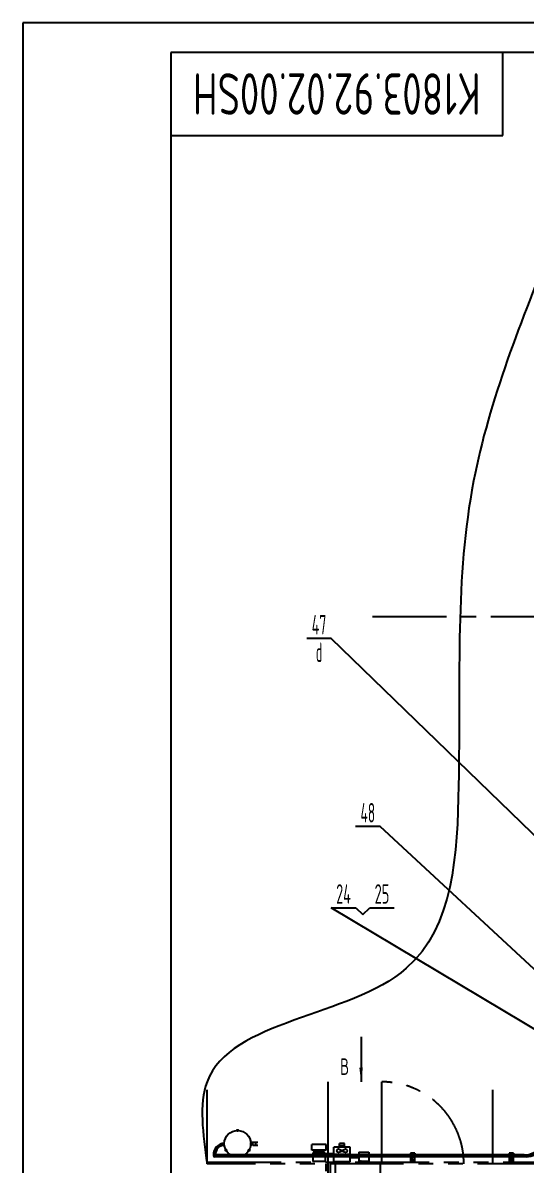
# Model space of a CAD drawing. Header units: millimetres. Extents: x 0 to 25200, y 0 to 17820.
# Drawn here: x 0 to 5097, y 6249 to 17820 of the extents above; entities that cross this region are included whole.
import ezdxf
from ezdxf.enums import TextEntityAlignment as Align

# ---------------------------------------------------------------- set-up
doc = ezdxf.new("R2010")
doc.units = ezdxf.units.MM
doc.header["$LTSCALE"] = 600
for name, pattern in [('F', [0.75, 0.5, -0.25]), ('G', [2, 1.25, -0.25, 0.25, -0.25]), ('K', [2.5, 1.25, -0.25, 0.25, -0.25, 0.25, -0.25])]:
    doc.linetypes.add(name, pattern=pattern)
for name, color, linetype in [('01', 7, 'Continuous'), ('02', 1, 'Continuous'), ('04', 2, 'F'), ('05', 4, 'G'), ('07', 6, 'K'), ('11', 3, 'Continuous')]:
    doc.layers.add(name, color=color, linetype=linetype)
doc.styles.get("Standard").update_dxf_attribs({"font": 'isocp', "width": 0.707, "bigfont": 'intecad.shx'})

# ---------------------------------------------------------------- blocks, each defined once
blk = doc.blocks.new('*U570', base_point=(424, 579))
at = {"layer": '01'}
for radius in [10, 6.4]:
    blk.add_circle((424, 579), radius, dxfattribs=at)
at = {"layer": '02'}
blk.add_arc((424, 579), 8, 260, 170, dxfattribs=at)
at = {"layer": '05'}
for p, q in [((435, 579), (413, 579)), ((424, 590), (424, 568))]:
    blk.add_line(p, q, dxfattribs=at)
blk = doc.blocks.new('*U587', base_point=(251.96, 168.31))
at = {"layer": '01'}
for p, q in [((251.96, 168.31), (251.96, 182.31)), ((195.96, 168.31), (251.96, 168.31))]:
    blk.add_line(p, q, dxfattribs=at)
blk = doc.blocks.new('*U588')
at = {"layer": '04'}
blk.add_blockref('*U587', (0, 0), dxfattribs=at)
blk = doc.blocks.new('*U589')
at = {"layer": '01'}
for points in [[(415, 292), (25, 292)], [(25, 292), (25, 5)]]:
    blk.add_lwpolyline(points, dxfattribs=at)
at = {"layer": '02'}
for points in [[(420, 297), (0, 297)], [(0, 297), (0, 0)]]:
    blk.add_lwpolyline(points, dxfattribs=at)

msp = doc.modelspace()

# ---------------------------------------------------------------- linework, layer by layer
at = {"layer": '01', "color": 7, "linetype": 'Continuous'}
for p, q in [((2328.257, 6451.717), (2328.257, 6481.717)), ((2308.257, 6454.217), (2308.257, 6479.217)), ((2318.257, 6454.217), (2318.257, 6479.217)), ((3970.269, 6369.073), (3925.269, 6369.073)), ((3925.269, 6369.073), (3925.269, 6364.573)), ((3925.269, 6364.573), (3925.269, 6301.573)), ((3970.269, 6364.573), (3925.269, 6364.573)), ((3970.269, 6369.073), (3970.269, 6364.573)), ((3970.269, 6301.573), (3970.269, 6364.573)), ((4970.269, 6369.073), (4925.269, 6369.073)), ((4925.269, 6369.073), (4925.269, 6364.573)), ((4925.269, 6364.573), (4925.269, 6301.573)), ((4970.269, 6364.573), (4925.269, 6364.573)), ((4970.269, 6369.073), (4970.269, 6364.573)), ((4970.269, 6301.573), (4970.269, 6364.573)), ((3925.269, 6333.073), (3970.269, 6333.073)), ((3925.269, 6301.573), (3970.269, 6301.573)), ((3938.769, 6301.573), (3926.769, 6301.573)), ((3926.769, 6301.573), (3926.769, 6280.573)), ((3926.769, 6280.573), (3968.769, 6280.573)), ((3938.769, 6298.573), (3929.769, 6298.573)), ((3929.769, 6298.573), (3929.769, 6283.573)), ((3929.769, 6283.573), (3965.769, 6283.573)), ((3938.769, 6298.573), (3938.769, 6301.573)), ((3968.769, 6301.573), (3956.769, 6301.573)), ((3956.769, 6298.573), (3956.769, 6301.573)), ((3965.769, 6298.573), (3956.769, 6298.573)), ((3965.769, 6283.573), (3965.769, 6298.573)), ((3968.769, 6280.573), (3968.769, 6301.573)), ((4925.269, 6333.073), (4970.269, 6333.073)), ((4925.269, 6301.573), (4970.269, 6301.573)), ((4938.769, 6301.573), (4926.769, 6301.573)), ((4926.769, 6301.573), (4926.769, 6280.573)), ((4926.769, 6280.573), (4968.769, 6280.573)), ((4938.769, 6298.573), (4929.769, 6298.573)), ((4929.769, 6298.573), (4929.769, 6283.573)), ((4929.769, 6283.573), (4965.769, 6283.573)), ((4938.769, 6298.573), (4938.769, 6301.573)), ((4968.769, 6301.573), (4956.769, 6301.573)), ((4956.769, 6298.573), (4956.769, 6301.573)), ((4965.769, 6298.573), (4956.769, 6298.573)), ((4965.769, 6283.573), (4965.769, 6298.573)), ((4968.769, 6280.573), (4968.769, 6301.573))]:
    msp.add_line(p, q, dxfattribs=at)
at = {"layer": '01'}
for p, q in [((2328.257, 6481.717), (2381.547, 6481.717)), ((2360.257, 6451.717), (2360.257, 6481.717)), ((2308.257, 6479.217), (2318.257, 6479.217)), ((2318.257, 6479.217), (2308.257, 6479.217)), ((2318.257, 6471.423), (2308.257, 6471.423)), ((2318.257, 6462.011), (2308.257, 6462.011)), ((2308.257, 6454.217), (2318.257, 6454.217)), ((2318.257, 6454.217), (2308.257, 6454.217)), ((2328.257, 6477.41), (2318.257, 6477.41)), ((2328.257, 6456.024), (2318.257, 6456.024)), ((2328.257, 6451.717), (2381.547, 6451.717)), ((3073.268, 6457.83), (2925.268, 6457.83)), ((2925.268, 6399.83), (2925.268, 6457.83)), ((3073.268, 6399.83), (2925.268, 6399.83)), ((2937.268, 6372.83), (2937.268, 6284.83)), ((2951.768, 6372.83), (2937.268, 6372.83)), ((2951.768, 6372.83), (2951.768, 6399.83)), ((3046.768, 6399.83), (2951.768, 6399.83)), ((3046.768, 6372.83), (3046.768, 6399.83)), ((3061.268, 6372.83), (3046.768, 6372.83)), ((3061.268, 6372.83), (3061.268, 6284.83)), ((3073.268, 6399.83), (3073.268, 6457.83)), ((3149.319, 6282.63), (3149.319, 6430.63)), ((3314.319, 6430.63), (3149.319, 6430.63)), ((3207.486, 6446.013), (3207.486, 6467.63)), ((3257.486, 6467.63), (3207.486, 6467.63)), ((3257.486, 6446.013), (3207.486, 6446.013)), ((3226.064, 6430.63), (3226.064, 6446.013)), ((3238.908, 6430.63), (3238.908, 6446.013)), ((3257.486, 6446.013), (3257.486, 6467.63)), ((3314.319, 6282.63), (3314.319, 6430.63)), ((3403.402, 6379.696), (3403.402, 6279.696)), ((3403.402, 6379.696), (3503.402, 6379.696)), ((3503.402, 6379.696), (3503.402, 6279.696)), ((1931.337, 6352.861), (1931.337, 6343.518)), ((5076.348, 6353.518), (1941.635, 6353.518)), ((5096.348, 6333.518), (1941.635, 6333.518)), ((1951.294, 6354.175), (1951.315, 6353.518)), ((3061.268, 6359.83), (2937.268, 6359.83)), ((3061.268, 6284.83), (2937.268, 6284.83)), ((3314.319, 6357.63), (3149.319, 6357.63)), ((3314.319, 6282.63), (3149.319, 6282.63)), ((3402.392, 6339.696), (3403.402, 6339.696)), ((3503.402, 6284.696), (3403.402, 6284.696)), ((3503.402, 6279.696), (3403.402, 6279.696))]:
    msp.add_line(p, q, dxfattribs=at)
at = {"layer": '01', "const_width": 20}
msp.add_lwpolyline([(4970.269, 6343.518), (1941.635, 6343.518)], dxfattribs=at)
at = {"layer": '01', "color": 7, "linetype": 'Continuous'}
for points in [[(3162.185, 5963.696), (3622.185, 5963.696), (3622.185, 6263.696), (3162.185, 6263.696)], [(3162.185, 6103.696), (3622.185, 6103.696), (3622.185, 6263.696), (3162.185, 6263.696)]]:
    msp.add_lwpolyline(points, close=True, dxfattribs=at)
at = {"layer": '01'}
for points in [[(3418.185, 6284.696), (3425.263, 6284.696), (3425.263, 6288.577), (3418.185, 6288.577)], [(3418.487, 6279.696), (3425.026, 6279.696), (3425.026, 6275.831), (3418.487, 6275.831)], [(3488.62, 6284.696), (3481.542, 6284.696), (3481.542, 6288.577), (3488.62, 6288.577)], [(3488.318, 6279.696), (3481.779, 6279.696), (3481.779, 6275.831), (3488.318, 6275.831)]]:
    msp.add_lwpolyline(points, close=True, dxfattribs=at)
for centre, radius in [((2174.257, 6466.717), 134), ((2174.257, 6600.717), 7), ((2058.21, 6399.717), 7), ((2290.305, 6399.717), 7), ((3198.486, 6394.13), 18.641), ((3232.486, 6394.13), 7.978), ((3266.486, 6394.13), 18.641)]:
    msp.add_circle(centre, radius, dxfattribs=at)
for centre, radius, start, end in [((5076.348, 6593.518), 240, 270, 0), ((5096.348, 6573.518), 240, 270, 0), ((2040.028, 6360.016), 108.926, 89.7363602, 183.7661885), ((2040.028, 6360.016), 88.926, 89.7363602, 183.7661885), ((1941.635, 6343.518), 10, 90, 270)]:
    msp.add_arc(centre, radius, start, end, dxfattribs=at)
at = {"layer": '02'}
for p, q in [((3123.816, 11583.941), (2875.816, 11583.941)), ((5998.574, 8796.54), (3123.816, 11583.941)), ((3617.827, 9679.52), (3369.827, 9679.52)), ((5316.348, 8106.794), (3617.827, 9679.52)), ((5299.154, 7556.605), (3123.816, 8857.111)), ((3123.816, 8857.111), (3371.816, 8857.111)), ((3371.816, 8857.111), (3442.527, 8786.4)), ((3442.527, 8786.4), (3513.238, 8857.111)), ((3513.238, 8857.111), (3761.238, 8857.111)), ((3425.663, 7549.334), (3425.663, 7093.334))]:
    msp.add_line(p, q, dxfattribs=at)
msp.add_lwpolyline([(3425.663, 7237.334, 36, 0, 0), (3425.663, 7093.334, 0, 0, 0)], format="xyseb", dxfattribs=at)
msp.add_spline([(5375.154, 15618.696), (4565.296, 13179.811), (4413.176, 10095.802), (3883.249, 8242.832), (1865.154, 7092.624), (1865.154, 6262.624)], degree=3, dxfattribs=at)
at = {"layer": '04', "color": 2, "linetype": 'F'}
for p, q in [((3061.268, 6354.83), (2937.268, 6354.83)), ((3314.319, 6352.63), (3149.319, 6352.63))]:
    msp.add_line(p, q, dxfattribs=at)
at = {"layer": '05'}
msp.add_line((3541.177, 11805.196), (8735.879, 11805.196), dxfattribs=at)
at = {"layer": '05', "color": 4, "linetype": 'G'}
for p, q in [((2971.268, 6359.83), (2971.268, 6399.83)), ((2999.268, 6359.83), (2999.268, 6399.83)), ((3027.268, 6359.83), (3027.268, 6399.83)), ((3947.769, 6270.782), (3947.769, 6375.861)), ((4947.769, 6270.782), (4947.769, 6375.861)), ((5086.348, 6343.518), (1931.635, 6343.518))]:
    msp.add_line(p, q, dxfattribs=at)
for centre, radius, start, end in [((5086.348, 6583.518), 240, 270, 0), ((2040.028, 6360.016), 98.926, 89.7363602, 183.7661885)]:
    msp.add_arc(centre, radius, start, end, dxfattribs=at)
at = {"layer": '07', "color": 6, "linetype": 'K'}
for p, q in [((1865.154, 6262.624), (1865.154, 7092.624)), ((3093.154, 4971.006), (3093.154, 6570.736)), ((1865.154, 6279.696), (5375.154, 6279.696)), ((5356.154, 6263.696), (1865.154, 6263.696)), ((3072.004, 4988.886), (3072.004, 6263.696)), ((3114.304, 5264.386), (3114.304, 6263.696)), ((3138.299, 6283.03), (3138.299, 6271.03)), ((3427.651, 6277.496), (3427.651, 6271.496))]:
    msp.add_line(p, q, dxfattribs=at)
at = {"layer": '07'}
msp.add_line((4761.154, 6262.624), (4761.154, 7092.624), dxfattribs=at)
at = {"layer": '07', "color": 6, "linetype": 'K'}
msp.add_circle((3132.299, 6346.53), 9, dxfattribs=at)
at = {"layer": '07'}
msp.add_arc((3636.154, 6262.624), 830, 0.0739472, 90, dxfattribs=at)
at = {"layer": '11', "color": 3, "linetype": 'Continuous'}
for p, q in [((3093.154, 6262.624), (3093.154, 7092.624)), ((3636.154, 6262.624), (3636.154, 7092.624))]:
    msp.add_line(p, q, dxfattribs=at)
at = {"layer": '11'}
for p, q in [((3146.212, 6364.83), (3061.268, 6364.83)), ((3146.212, 6344.83), (3061.268, 6344.83)), ((3403.402, 6341.766), (3314.319, 6341.766)), ((3403.402, 6321.766), (3314.319, 6321.766))]:
    msp.add_line(p, q, dxfattribs=at)

# ---------------------------------------------------------------- block references
at = {"layer": '01', "xscale": 60, "yscale": 60, "zscale": 60}
msp.add_blockref('*U589', (0, 0), dxfattribs=at)
at = {"layer": '01', "xscale": 60, "yscale": 60}
msp.add_blockref('*U588', (4860, 16680), dxfattribs=at)
at = {"layer": '01', "rotation": 180}
for p in [(2971.268, 6385.83), (2999.268, 6373.83), (3027.268, 6385.83)]:
    msp.add_blockref('*U570', p, dxfattribs=at)

# ---------------------------------------------------------------- texts
at = {"layer": '01', "width": 0.707}
for s, p in [('5', (2960.613, 6399.035)), ('1', (3015.447, 6371.493)), ('3', (3046.22, 6398.488))]:
    msp.add_text(s, height=10, rotation=180, dxfattribs=at).set_placement(p)
at = {"layer": '11', "width": 0.696351}
msp.add_text('K1803.92.02.00SH', height=420, rotation=180, dxfattribs=at).set_placement((4636.267, 17310), (1723.733, 17310), align=Align.FIT)
at = {"layer": '11'}
for s, height, width, p, p2 in [('47', 197.9899, 0.556706, (2925.416, 11623.941), (3074.216, 11623.941)), ('d', 197.99, 0.560771, (2969.284, 11345.951), (3030.349, 11345.951)), ('48', 197.9899, 0.556706, (3419.427, 9719.52), (3568.227, 9719.52)), ('24', 197.9899, 0.556706, (3173.416, 8897.111), (3322.216, 8897.111)), ('25', 197.9899, 0.581958, (3562.838, 8897.111), (3711.638, 8897.111))]:
    msp.add_text(s, height=height, dxfattribs=dict(at, width=width)).set_placement(p, p2, align=Align.FIT)
at = {"layer": '11', "width": 0.707}
msp.add_text('B', height=168, dxfattribs=at).set_placement((3213.675, 7112.382), align=Align.BOTTOM_LEFT)

doc.saveas('drawing.dxf')
